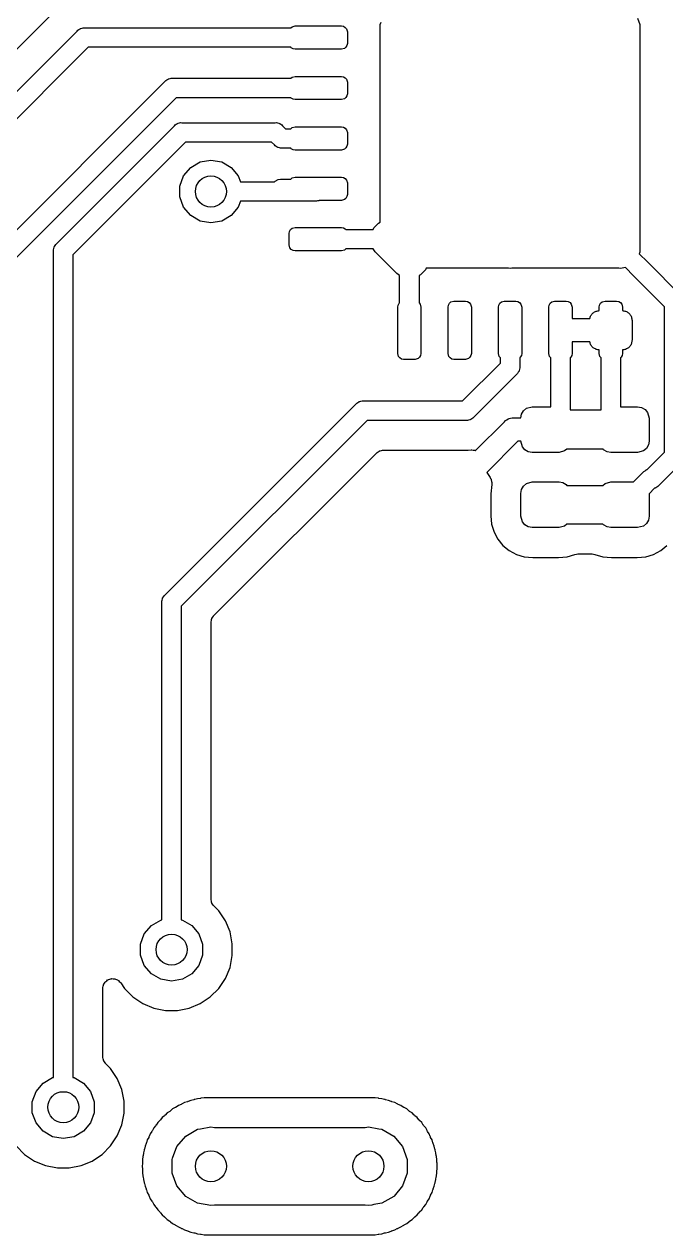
# Model space of a CAD drawing. Extents: x 10 to 287, y -200 to -10.
# Drawn here: x 122.05 to 130.33, y -104.39 to -88.77 of the extents above; entities that cross this region are included whole.
import ezdxf

# ---------------------------------------------------------------- set-up
doc = ezdxf.new("R2010")
doc.units = 0
doc.header["$MEASUREMENT"] = 0
doc.layers.add('BLACK', color=7, linetype='CONTINUOUS')

msp = doc.modelspace()

# ---------------------------------------------------------------- linework, layer by layer
at = {"layer": 'BLACK', "linetype": 'CONTINUOUS'}
for p, q in [((122.442, -88.6092), (120.452, -90.5992)), ((122.743, -88.8498), (122.757, -88.8415)), ((122.757, -88.8415), (122.771, -88.832)), ((122.771, -88.832), (122.776, -88.8305)), ((122.776, -88.8305), (122.781, -88.8277)), ((122.781, -88.8277), (122.797, -88.8248)), ((122.797, -88.8248), (122.813, -88.8206)), ((122.813, -88.8206), (122.83, -88.822)), ((122.83, -88.822), (125.49, -88.822)), ((125.49, -88.822), (125.507, -88.807)), ((125.507, -88.807), (125.545, -88.797)), ((125.545, -88.797), (126.145, -88.797)), ((126.145, -88.797), (126.171, -88.8015)), ((126.171, -88.8015), (126.193, -88.8145)), ((126.193, -88.8145), (126.21, -88.8345)), ((126.21, -88.8345), (126.22, -88.872)), ((126.642, -88.7999), (126.645, -88.7891)), ((126.645, -88.8329), (126.642, -88.7999)), ((126.645, -88.7779), (126.656, -88.7467)), ((126.645, -88.7891), (126.645, -88.7779)), ((126.645, -91.3294), (126.645, -88.8329)), ((129.965, -88.6951), (129.995, -88.7779)), ((129.995, -88.7779), (129.995, -91.7161)), ((118.233, -93.3618), (122.732, -88.8625)), ((122.732, -88.8625), (122.743, -88.8498)), ((126.22, -88.872), (126.22, -89.022)), ((122.876, -89.072), (118.442, -93.5059)), ((125.491, -89.072), (122.876, -89.072)), ((125.497, -89.0795), (125.491, -89.072)), ((125.519, -89.0925), (125.497, -89.0795)), ((125.545, -89.097), (125.519, -89.0925)), ((126.145, -89.097), (125.545, -89.097)), ((126.182, -89.087), (126.145, -89.097)), ((126.202, -89.0702), (126.182, -89.087)), ((126.215, -89.0477), (126.202, -89.0702)), ((126.22, -89.022), (126.215, -89.0477)), ((123.932, -89.4748), (123.948, -89.4706)), ((123.948, -89.4706), (123.965, -89.472)), ((123.965, -89.472), (125.49, -89.472)), ((125.49, -89.472), (125.507, -89.457)), ((125.507, -89.457), (125.545, -89.447)), ((125.545, -89.447), (126.145, -89.447)), ((126.145, -89.447), (126.171, -89.4515)), ((126.171, -89.4515), (126.193, -89.4645)), ((126.193, -89.4645), (126.21, -89.4845)), ((119.041, -94.3381), (123.867, -89.5125)), ((123.867, -89.5125), (123.878, -89.4998)), ((123.878, -89.4998), (123.892, -89.4915)), ((123.892, -89.4915), (123.906, -89.482)), ((123.906, -89.482), (123.911, -89.4805)), ((123.911, -89.4805), (123.916, -89.4777)), ((123.916, -89.4777), (123.932, -89.4748)), ((126.21, -89.4845), (126.22, -89.522)), ((126.22, -89.522), (126.22, -89.672)), ((124.011, -89.722), (119.251, -94.4821)), ((125.491, -89.722), (124.011, -89.722)), ((125.497, -89.7295), (125.491, -89.722)), ((125.519, -89.7425), (125.497, -89.7295)), ((125.545, -89.747), (125.519, -89.7425)), ((126.145, -89.747), (125.545, -89.747)), ((126.182, -89.737), (126.145, -89.747)), ((126.202, -89.7202), (126.182, -89.737)), ((126.215, -89.6977), (126.202, -89.7202)), ((126.22, -89.672), (126.215, -89.6977)), ((122.47, -91.6032), (123.988, -90.0855)), ((123.988, -90.0855), (123.999, -90.0728)), ((123.999, -90.0728), (124.013, -90.0645)), ((124.013, -90.0645), (124.027, -90.055)), ((124.027, -90.055), (124.032, -90.0535)), ((124.032, -90.0535), (124.037, -90.0507)), ((124.037, -90.0507), (124.053, -90.0478)), ((124.053, -90.0478), (124.069, -90.0436)), ((124.069, -90.0436), (124.086, -90.045)), ((124.086, -90.045), (125.288, -90.045)), ((125.288, -90.045), (125.304, -90.0436)), ((125.304, -90.0436), (125.32, -90.0478)), ((125.32, -90.0478), (125.336, -90.0507)), ((125.336, -90.0507), (125.341, -90.0535)), ((125.341, -90.0535), (125.347, -90.055)), ((125.347, -90.055), (125.36, -90.0645)), ((125.36, -90.0645), (125.375, -90.0728)), ((125.375, -90.0728), (125.385, -90.0855)), ((125.385, -90.0855), (125.422, -90.122)), ((125.507, -90.107), (125.545, -90.097)), ((125.545, -90.097), (126.145, -90.097)), ((126.145, -90.097), (126.171, -90.1015)), ((125.422, -90.122), (125.49, -90.122)), ((125.49, -90.122), (125.507, -90.107)), ((126.171, -90.1015), (126.193, -90.1145)), ((126.193, -90.1145), (126.21, -90.1345)), ((126.21, -90.1345), (126.22, -90.172)), ((126.22, -90.172), (126.22, -90.322)), ((124.132, -90.295), (122.68, -91.7472)), ((125.241, -90.295), (124.132, -90.295)), ((125.278, -90.3315), (125.241, -90.295)), ((125.288, -90.3442), (125.278, -90.3315)), ((125.303, -90.3525), (125.288, -90.3442)), ((125.316, -90.362), (125.303, -90.3525)), ((125.322, -90.3635), (125.316, -90.362)), ((125.327, -90.3663), (125.322, -90.3635)), ((125.343, -90.3692), (125.327, -90.3663)), ((125.359, -90.3734), (125.343, -90.3692)), ((125.375, -90.372), (125.359, -90.3734)), ((125.491, -90.372), (125.375, -90.372)), ((125.497, -90.3795), (125.491, -90.372)), ((125.519, -90.3925), (125.497, -90.3795)), ((125.545, -90.397), (125.519, -90.3925)), ((126.145, -90.397), (125.545, -90.397)), ((126.182, -90.387), (126.145, -90.397)), ((126.202, -90.3702), (126.182, -90.387)), ((126.215, -90.3477), (126.202, -90.3702)), ((126.22, -90.322), (126.215, -90.3477)), ((124.199, -90.6209), (124.321, -90.5503)), ((124.321, -90.5503), (124.46, -90.5258)), ((124.46, -90.5258), (124.599, -90.5503)), ((124.599, -90.5503), (124.721, -90.6209)), ((124.108, -90.7289), (124.199, -90.6209)), ((124.721, -90.6209), (124.812, -90.7289)), ((124.06, -90.8615), (124.108, -90.7289)), ((124.06, -91.0025), (124.06, -90.8615)), ((124.812, -90.7289), (124.84, -90.807)), ((124.84, -90.807), (125.282, -90.807)), ((125.282, -90.807), (125.288, -90.7998)), ((125.288, -90.7998), (125.327, -90.7777)), ((125.327, -90.7777), (125.359, -90.772)), ((125.359, -90.772), (125.49, -90.772)), ((125.49, -90.772), (125.507, -90.757)), ((125.507, -90.757), (125.545, -90.747)), ((125.545, -90.747), (126.145, -90.747)), ((126.145, -90.747), (126.171, -90.7515)), ((126.171, -90.7515), (126.193, -90.7645)), ((126.193, -90.7645), (126.21, -90.7845)), ((126.21, -90.7845), (126.22, -90.822)), ((126.22, -90.822), (126.22, -90.972)), ((124.108, -91.1351), (124.06, -91.0025)), ((126.202, -91.0202), (126.182, -91.037)), ((126.215, -90.9977), (126.202, -91.0202)), ((126.22, -90.972), (126.215, -90.9977)), ((124.199, -91.2431), (124.108, -91.1351)), ((124.812, -91.1351), (124.721, -91.2431)), ((124.84, -91.057), (124.812, -91.1351)), ((125.805, -91.057), (124.84, -91.057)), ((125.821, -91.0584), (125.805, -91.057)), ((125.837, -91.0542), (125.821, -91.0584)), ((125.853, -91.0513), (125.837, -91.0542)), ((125.858, -91.0485), (125.853, -91.0513)), ((125.864, -91.047), (125.858, -91.0485)), ((126.145, -91.047), (125.864, -91.047)), ((125.864, -91.047), (125.864, -91.047)), ((126.182, -91.037), (126.145, -91.047)), ((124.321, -91.3137), (124.199, -91.2431)), ((124.46, -91.3382), (124.321, -91.3137)), ((124.599, -91.3137), (124.46, -91.3382)), ((124.721, -91.2431), (124.599, -91.3137)), ((126.562, -91.4014), (126.624, -91.3391)), ((126.624, -91.3391), (126.645, -91.3294)), ((125.47, -91.472), (125.475, -91.4463)), ((125.47, -91.622), (125.47, -91.472)), ((125.475, -91.4463), (125.488, -91.4238)), ((125.488, -91.4238), (125.507, -91.407)), ((125.507, -91.407), (125.545, -91.397)), ((125.545, -91.397), (126.145, -91.397)), ((126.145, -91.397), (126.171, -91.4015)), ((126.171, -91.4015), (126.193, -91.4145)), ((126.193, -91.4145), (126.199, -91.422)), ((126.199, -91.422), (126.552, -91.422)), ((126.552, -91.422), (126.562, -91.4014)), ((122.433, -91.6683), (122.436, -91.652)), ((122.436, -91.652), (122.439, -91.6472)), ((122.439, -91.6472), (122.44, -91.6418)), ((122.44, -91.6418), (122.449, -91.6282)), ((122.449, -91.6282), (122.458, -91.6138)), ((122.458, -91.6138), (122.47, -91.6032)), ((125.48, -91.6595), (125.47, -91.622)), ((122.429, -91.6843), (122.433, -91.6683)), ((122.43, -91.7009), (122.429, -91.6843)), ((122.43, -102.359), (122.43, -91.7009)), ((122.68, -91.7472), (122.68, -102.359)), ((125.497, -91.6795), (125.48, -91.6595)), ((125.519, -91.6925), (125.497, -91.6795)), ((125.545, -91.697), (125.519, -91.6925)), ((126.145, -91.697), (125.545, -91.697)), ((126.182, -91.687), (126.145, -91.697)), ((126.2, -91.672), (126.182, -91.687)), ((126.552, -91.672), (126.2, -91.672)), ((126.578, -91.7083), (126.552, -91.672)), ((126.71, -91.841), (126.578, -91.7083)), ((129.995, -91.7161), (129.987, -91.7374)), ((129.987, -91.7374), (130.091, -91.8413)), ((126.732, -91.8665), (126.71, -91.841)), ((126.741, -91.8721), (126.732, -91.8665)), ((126.859, -91.9892), (126.741, -91.8721)), ((127.228, -91.9426), (127.166, -92.0049)), ((127.238, -91.922), (127.228, -91.9426)), ((128.298, -91.922), (127.238, -91.922)), ((128.32, -91.9259), (128.298, -91.922)), ((128.342, -91.922), (128.32, -91.9259)), ((129.723, -91.922), (128.342, -91.922)), ((129.745, -91.9259), (129.723, -91.922)), ((129.811, -91.9143), (129.745, -91.9259)), ((129.914, -92.0181), (129.811, -91.9143)), ((130.091, -91.8413), (130.091, -91.8413)), ((130.091, -91.8413), (130.524, -92.2738)), ((126.895, -92.0147), (126.859, -91.9892)), ((126.895, -92.3675), (126.895, -92.0147)), ((127.166, -92.0049), (127.145, -92.0146)), ((127.145, -92.0146), (127.145, -92.3667)), ((130.314, -92.4178), (129.914, -92.0181)), ((129.914, -92.0181), (129.914, -92.0181)), ((126.87, -92.422), (126.875, -92.3963)), ((126.87, -93.022), (126.87, -92.422)), ((126.875, -92.3963), (126.888, -92.3738)), ((126.888, -92.3738), (126.895, -92.3675)), ((127.145, -92.3667), (127.16, -92.3845)), ((127.16, -92.3845), (127.17, -92.422)), ((127.17, -92.422), (127.17, -93.022)), ((127.52, -92.422), (127.525, -92.3963)), ((127.52, -93.022), (127.52, -92.422)), ((127.525, -92.3963), (127.538, -92.3738)), ((127.538, -92.3738), (127.557, -92.357)), ((127.557, -92.357), (127.595, -92.347)), ((127.595, -92.347), (127.745, -92.347)), ((127.745, -92.347), (127.771, -92.3515)), ((127.771, -92.3515), (127.793, -92.3645)), ((127.793, -92.3645), (127.81, -92.3845)), ((127.81, -92.3845), (127.82, -92.422)), ((127.82, -92.422), (127.82, -93.022)), ((128.17, -92.422), (128.175, -92.3963)), ((128.17, -93.022), (128.17, -92.422)), ((128.175, -92.3963), (128.188, -92.3738)), ((128.188, -92.3738), (128.207, -92.357)), ((128.207, -92.357), (128.245, -92.347)), ((128.245, -92.347), (128.395, -92.347)), ((128.395, -92.347), (128.421, -92.3515)), ((128.421, -92.3515), (128.443, -92.3645)), ((128.443, -92.3645), (128.46, -92.3845)), ((128.46, -92.3845), (128.47, -92.422)), ((128.47, -92.422), (128.47, -93.022)), ((128.82, -92.422), (128.825, -92.3963)), ((128.82, -93.022), (128.82, -92.422)), ((128.825, -92.3963), (128.838, -92.3738)), ((128.838, -92.3738), (128.857, -92.357)), ((128.857, -92.357), (128.895, -92.347)), ((128.895, -92.347), (129.045, -92.347)), ((129.045, -92.347), (129.071, -92.3515)), ((129.071, -92.3515), (129.093, -92.3645)), ((129.093, -92.3645), (129.11, -92.3845)), ((129.11, -92.3845), (129.12, -92.422)), ((129.12, -92.422), (129.12, -92.572)), ((129.47, -92.422), (129.475, -92.3963)), ((129.47, -92.4685), (129.47, -92.422)), ((129.475, -92.3963), (129.488, -92.3738)), ((129.488, -92.3738), (129.507, -92.357)), ((129.507, -92.357), (129.545, -92.347)), ((129.545, -92.347), (129.695, -92.347)), ((129.695, -92.347), (129.721, -92.3515)), ((129.721, -92.3515), (129.743, -92.3645)), ((129.743, -92.3645), (129.76, -92.3845)), ((129.76, -92.3845), (129.77, -92.422)), ((129.77, -92.422), (129.77, -92.4685)), ((130.314, -94.2944), (130.314, -92.4178)), ((129.12, -92.572), (129.348, -92.572)), ((129.348, -92.572), (129.352, -92.5625)), ((129.352, -92.5625), (129.354, -92.5516)), ((129.354, -92.5516), (129.359, -92.5419)), ((129.359, -92.5419), (129.363, -92.5315)), ((129.363, -92.5315), (129.37, -92.523)), ((129.37, -92.523), (129.376, -92.5134)), ((129.376, -92.5134), (129.384, -92.5062)), ((129.384, -92.5062), (129.391, -92.4977)), ((129.391, -92.4977), (129.401, -92.4922)), ((129.401, -92.4922), (129.409, -92.485)), ((129.409, -92.485), (129.42, -92.4812)), ((129.42, -92.4812), (129.43, -92.4757)), ((129.43, -92.4757), (129.441, -92.4737)), ((129.441, -92.4737), (129.451, -92.4699)), ((129.451, -92.4699), (129.462, -92.4699)), ((129.462, -92.4699), (129.47, -92.4685)), ((129.77, -92.4685), (129.778, -92.4699)), ((129.778, -92.4699), (129.789, -92.4699)), ((129.789, -92.4699), (129.799, -92.4737)), ((129.799, -92.4737), (129.81, -92.4757)), ((129.81, -92.4757), (129.82, -92.4812)), ((129.82, -92.4812), (129.83, -92.485)), ((129.83, -92.485), (129.839, -92.4922)), ((129.839, -92.4922), (129.849, -92.4977)), ((129.849, -92.4977), (129.856, -92.5062)), ((129.856, -92.5062), (129.864, -92.5134)), ((129.864, -92.5134), (129.87, -92.523)), ((129.87, -92.523), (129.877, -92.5315)), ((129.877, -92.5315), (129.881, -92.5419)), ((129.881, -92.5419), (129.886, -92.5516)), ((129.886, -92.5516), (129.888, -92.5625)), ((129.888, -92.5625), (129.892, -92.5729)), ((129.892, -92.5729), (129.892, -92.5841)), ((129.892, -92.5841), (129.894, -92.595)), ((129.894, -92.595), (129.894, -92.849)), ((129.12, -92.872), (129.12, -93.022)), ((129.348, -92.872), (129.12, -92.872)), ((129.352, -92.8815), (129.348, -92.872)), ((129.354, -92.8924), (129.352, -92.8815)), ((129.359, -92.9021), (129.354, -92.8924)), ((129.363, -92.9125), (129.359, -92.9021)), ((129.881, -92.9021), (129.877, -92.9125)), ((129.886, -92.8924), (129.881, -92.9021)), ((129.888, -92.8815), (129.886, -92.8924)), ((129.892, -92.8711), (129.888, -92.8815)), ((129.894, -92.849), (129.892, -92.8599)), ((129.892, -92.8599), (129.892, -92.8711)), ((126.88, -93.0595), (126.87, -93.022)), ((126.897, -93.0795), (126.88, -93.0595)), ((127.165, -93.0477), (127.152, -93.0702)), ((127.17, -93.022), (127.165, -93.0477)), ((127.53, -93.0595), (127.52, -93.022)), ((127.547, -93.0795), (127.53, -93.0595)), ((127.815, -93.0477), (127.802, -93.0702)), ((127.82, -93.022), (127.815, -93.0477)), ((128.18, -93.0595), (128.17, -93.022)), ((128.195, -93.0773), (128.18, -93.0595)), ((128.465, -93.0477), (128.452, -93.0702)), ((128.47, -93.022), (128.465, -93.0477)), ((128.83, -93.0595), (128.82, -93.022)), ((128.845, -93.0773), (128.83, -93.0595)), ((129.115, -93.0477), (129.102, -93.0702)), ((129.12, -93.022), (129.115, -93.0477)), ((129.37, -92.921), (129.363, -92.9125)), ((129.376, -92.9306), (129.37, -92.921)), ((129.384, -92.9378), (129.376, -92.9306)), ((129.391, -92.9463), (129.384, -92.9378)), ((129.401, -92.9518), (129.391, -92.9463)), ((129.409, -92.959), (129.401, -92.9518)), ((129.42, -92.9628), (129.409, -92.959)), ((129.43, -92.9683), (129.42, -92.9628)), ((129.441, -92.9703), (129.43, -92.9683)), ((129.451, -92.9741), (129.441, -92.9703)), ((129.462, -92.9741), (129.451, -92.9741)), ((129.47, -92.9755), (129.462, -92.9741)), ((129.47, -93.022), (129.47, -92.9755)), ((129.48, -93.0595), (129.47, -93.022)), ((129.495, -93.0773), (129.48, -93.0595)), ((129.765, -93.0477), (129.752, -93.0702)), ((129.77, -93.022), (129.765, -93.0477)), ((129.778, -92.9741), (129.77, -92.9755)), ((129.77, -92.9755), (129.77, -93.022)), ((129.789, -92.9741), (129.778, -92.9741)), ((129.799, -92.9703), (129.789, -92.9741)), ((129.81, -92.9683), (129.799, -92.9703)), ((129.82, -92.9628), (129.81, -92.9683)), ((129.83, -92.959), (129.82, -92.9628)), ((129.839, -92.9518), (129.83, -92.959)), ((129.849, -92.9463), (129.839, -92.9518)), ((129.856, -92.9378), (129.849, -92.9463)), ((129.864, -92.9306), (129.856, -92.9378)), ((129.87, -92.921), (129.864, -92.9306)), ((129.877, -92.9125), (129.87, -92.921)), ((126.919, -93.0925), (126.897, -93.0795)), ((126.945, -93.097), (126.919, -93.0925)), ((127.095, -93.097), (126.945, -93.097)), ((127.132, -93.087), (127.095, -93.097)), ((127.152, -93.0702), (127.132, -93.087)), ((127.569, -93.0925), (127.547, -93.0795)), ((127.595, -93.097), (127.569, -93.0925)), ((127.745, -93.097), (127.595, -93.097)), ((127.706, -93.634), (128.195, -93.1452)), ((127.782, -93.087), (127.745, -93.097)), ((127.802, -93.0702), (127.782, -93.087)), ((128.195, -93.1452), (128.195, -93.0773)), ((128.446, -93.2081), (128.442, -93.2241)), ((128.452, -93.0702), (128.445, -93.0765)), ((128.445, -93.0765), (128.445, -93.1915)), ((128.445, -93.1915), (128.446, -93.2081)), ((128.845, -93.708), (128.845, -93.0773)), ((129.102, -93.0702), (129.095, -93.0765)), ((129.095, -93.0765), (129.095, -93.749)), ((129.495, -93.749), (129.495, -93.0773)), ((129.752, -93.0702), (129.745, -93.0765)), ((129.745, -93.0765), (129.745, -93.708)), ((128.405, -93.2892), (127.85, -93.8435)), ((128.417, -93.2786), (128.405, -93.2892)), ((128.426, -93.2642), (128.417, -93.2786)), ((128.435, -93.2506), (128.426, -93.2642)), ((128.436, -93.2452), (128.435, -93.2506)), ((128.439, -93.2404), (128.436, -93.2452)), ((128.442, -93.2241), (128.439, -93.2404)), ((123.867, -96.137), (126.33, -93.6745)), ((126.33, -93.6745), (126.341, -93.6618)), ((126.341, -93.6618), (126.355, -93.6535)), ((126.355, -93.6535), (126.369, -93.644)), ((126.369, -93.644), (126.374, -93.6425)), ((126.374, -93.6425), (126.379, -93.6397)), ((126.379, -93.6397), (126.395, -93.6368)), ((126.395, -93.6368), (126.411, -93.6325)), ((126.411, -93.6325), (126.428, -93.634)), ((126.428, -93.634), (127.706, -93.634)), ((127.85, -93.8435), (127.84, -93.8562)), ((128.458, -93.853), (128.467, -93.8051)), ((128.467, -93.8051), (128.493, -93.7607)), ((128.493, -93.7607), (128.532, -93.7278)), ((128.532, -93.7278), (128.606, -93.708)), ((128.606, -93.708), (128.845, -93.708)), ((129.095, -93.749), (129.495, -93.749)), ((129.745, -93.708), (129.966, -93.708)), ((129.966, -93.708), (130.017, -93.7169)), ((130.017, -93.7169), (130.061, -93.7425)), ((130.061, -93.7425), (130.094, -93.7818)), ((130.094, -93.7818), (130.114, -93.8555)), ((126.474, -93.884), (124.077, -96.281)), ((127.753, -93.884), (126.474, -93.884)), ((127.769, -93.8854), (127.753, -93.884)), ((127.785, -93.8811), (127.769, -93.8854)), ((127.801, -93.8783), (127.785, -93.8811)), ((127.806, -93.8755), (127.801, -93.8783)), ((127.812, -93.874), (127.806, -93.8755)), ((127.825, -93.8645), (127.812, -93.874)), ((127.84, -93.8562), (127.825, -93.8645)), ((127.875, -94.2737), (128.247, -93.9016)), ((128.247, -93.9016), (128.26, -93.8863)), ((128.26, -93.8863), (128.277, -93.8764)), ((128.277, -93.8764), (128.294, -93.865)), ((128.294, -93.865), (128.3, -93.8632)), ((128.3, -93.8632), (128.306, -93.8599)), ((128.306, -93.8599), (128.325, -93.8564)), ((128.325, -93.8564), (128.345, -93.8513)), ((128.345, -93.8513), (128.365, -93.853)), ((128.365, -93.853), (128.458, -93.853)), ((130.114, -93.8555), (130.114, -94.1505)), ((128.42, -94.153), (128.019, -94.5546)), ((128.459, -94.153), (128.42, -94.153)), ((128.478, -94.2242), (128.459, -94.153)), ((130.114, -94.1505), (130.105, -94.2009)), ((124.498, -96.4029), (126.596, -94.3052)), ((126.596, -94.3052), (126.6, -94.302)), ((126.6, -94.302), (126.604, -94.2977)), ((126.604, -94.2977), (126.618, -94.2894)), ((126.618, -94.2894), (126.632, -94.2799)), ((126.632, -94.2799), (126.637, -94.2784)), ((126.637, -94.2784), (126.642, -94.2756)), ((126.642, -94.2756), (126.659, -94.2728)), ((126.659, -94.2728), (126.675, -94.2685)), ((126.675, -94.2685), (126.68, -94.269)), ((126.68, -94.269), (126.686, -94.268)), ((126.686, -94.268), (127.727, -94.268)), ((127.727, -94.268), (127.733, -94.2691)), ((127.733, -94.2691), (127.739, -94.2686)), ((127.739, -94.2686), (127.758, -94.2705)), ((127.758, -94.2705), (127.777, -94.2686)), ((127.777, -94.2686), (127.817, -94.2647)), ((127.777, -94.2686), (127.777, -94.2686)), ((127.817, -94.2647), (127.822, -94.2651)), ((127.822, -94.2651), (127.826, -94.2641)), ((127.826, -94.2641), (127.843, -94.2667)), ((127.843, -94.2667), (127.861, -94.268)), ((127.861, -94.268), (127.865, -94.2701)), ((127.865, -94.2701), (127.87, -94.2708)), ((127.87, -94.2708), (127.875, -94.2737)), ((128.511, -94.2635), (128.478, -94.2242)), ((128.555, -94.2891), (128.511, -94.2635)), ((128.606, -94.298), (128.555, -94.2891)), ((128.951, -94.298), (128.606, -94.298)), ((129.024, -94.2782), (128.951, -94.298)), ((129.05, -94.257), (129.024, -94.2782)), ((129.521, -94.257), (129.05, -94.257)), ((129.527, -94.2635), (129.521, -94.257)), ((129.571, -94.2891), (129.527, -94.2635)), ((129.621, -94.298), (129.571, -94.2891)), ((129.966, -94.298), (129.621, -94.298)), ((130.04, -94.2782), (129.966, -94.298)), ((130.079, -94.2453), (130.04, -94.2782)), ((130.105, -94.2009), (130.079, -94.2453)), ((130.09, -94.5187), (130.314, -94.2944)), ((130.524, -94.4385), (130.239, -94.7234)), ((128.019, -94.5546), (128.064, -94.6225)), ((128.064, -94.6225), (128.069, -94.6333)), ((129.912, -94.678), (130.036, -94.5543)), ((130.036, -94.5543), (130.047, -94.5416)), ((130.047, -94.5416), (130.061, -94.5333)), ((130.061, -94.5333), (130.075, -94.5238)), ((130.075, -94.5238), (130.08, -94.5224)), ((130.08, -94.5224), (130.085, -94.5196)), ((130.085, -94.5196), (130.09, -94.5187)), ((128.069, -94.6333), (128.075, -94.6432)), ((128.083, -94.7106), (128.072, -94.8317)), ((128.075, -94.6432), (128.077, -94.6534)), ((128.077, -94.6534), (128.082, -94.6629)), ((128.082, -94.6629), (128.082, -94.6747)), ((128.082, -94.6747), (128.085, -94.6861)), ((128.085, -94.7069), (128.083, -94.7106)), ((128.085, -94.6861), (128.084, -94.6965)), ((128.084, -94.6965), (128.085, -94.7069)), ((128.458, -94.8255), (128.467, -94.7751)), ((128.467, -94.7751), (128.493, -94.7307)), ((128.493, -94.7307), (128.532, -94.6978)), ((128.532, -94.6978), (128.606, -94.678)), ((128.606, -94.678), (128.951, -94.678)), ((128.951, -94.678), (129.001, -94.6869)), ((129.001, -94.6869), (129.045, -94.7125)), ((129.045, -94.7125), (129.054, -94.723)), ((129.054, -94.723), (129.518, -94.723)), ((129.518, -94.723), (129.548, -94.6978)), ((129.548, -94.6978), (129.621, -94.678)), ((129.621, -94.678), (129.912, -94.678)), ((130.185, -94.759), (130.114, -94.8298)), ((130.19, -94.7581), (130.185, -94.759)), ((130.195, -94.7553), (130.19, -94.7581)), ((130.2, -94.7539), (130.195, -94.7553)), ((130.214, -94.7444), (130.2, -94.7539)), ((130.228, -94.7361), (130.214, -94.7444)), ((130.239, -94.7234), (130.228, -94.7361)), ((128.072, -94.8317), (128.072, -95.1143)), ((128.458, -95.1205), (128.458, -94.8255)), ((130.114, -94.8298), (130.114, -95.1205)), ((128.072, -95.1143), (128.082, -95.2246)), ((128.082, -95.2246), (128.113, -95.3246)), ((128.478, -95.1942), (128.458, -95.1205)), ((128.511, -95.2335), (128.478, -95.1942)), ((128.555, -95.2591), (128.511, -95.2335)), ((129.024, -95.2482), (128.951, -95.268)), ((129.054, -95.223), (129.024, -95.2482)), ((129.518, -95.223), (129.054, -95.223)), ((129.527, -95.2335), (129.518, -95.223)), ((129.571, -95.2591), (129.527, -95.2335)), ((130.04, -95.2482), (129.966, -95.268)), ((130.079, -95.2153), (130.04, -95.2482)), ((130.105, -95.1709), (130.079, -95.2153)), ((130.114, -95.1205), (130.105, -95.1709)), ((128.113, -95.3246), (128.162, -95.4168)), ((128.606, -95.268), (128.555, -95.2591)), ((128.951, -95.268), (128.606, -95.268)), ((129.621, -95.268), (129.571, -95.2591)), ((129.966, -95.268), (129.621, -95.268)), ((128.162, -95.4168), (128.228, -95.4976)), ((128.228, -95.4976), (128.309, -95.564)), ((130.263, -95.564), (130.344, -95.4976)), ((128.309, -95.564), (128.401, -95.6133)), ((128.401, -95.6133), (128.501, -95.6436)), ((128.501, -95.6436), (128.612, -95.6545)), ((128.612, -95.6545), (128.944, -95.6545)), ((128.944, -95.6545), (129.055, -95.6436)), ((129.055, -95.6436), (129.157, -95.6125)), ((129.157, -95.6125), (129.176, -95.6102)), ((129.176, -95.6102), (129.194, -95.607)), ((129.194, -95.607), (129.378, -95.607)), ((129.378, -95.607), (129.396, -95.6102)), ((129.396, -95.6102), (129.415, -95.6125)), ((129.415, -95.6125), (129.517, -95.6436)), ((129.517, -95.6436), (129.628, -95.6545)), ((129.628, -95.6545), (129.96, -95.6545)), ((129.96, -95.6545), (130.071, -95.6436)), ((130.071, -95.6436), (130.171, -95.6133)), ((130.171, -95.6133), (130.263, -95.564)), ((123.83, -96.2022), (123.833, -96.1858)), ((123.833, -96.1858), (123.836, -96.181)), ((123.836, -96.181), (123.837, -96.1756)), ((123.837, -96.1756), (123.846, -96.162)), ((123.846, -96.162), (123.855, -96.1476)), ((123.855, -96.1476), (123.867, -96.137)), ((123.826, -96.2182), (123.83, -96.2022)), ((123.827, -96.2347), (123.826, -96.2182)), ((123.827, -100.134), (123.827, -96.2347)), ((124.077, -96.281), (124.077, -100.327)), ((124.461, -96.4816), (124.466, -96.4656)), ((124.462, -96.4872), (124.461, -96.4816)), ((124.461, -96.4927), (124.462, -96.4872)), ((124.461, -100.059), (124.461, -96.4927)), ((124.466, -96.4656), (124.469, -96.4492)), ((124.469, -96.4492), (124.471, -96.4444)), ((124.471, -96.4444), (124.473, -96.439)), ((124.473, -96.439), (124.482, -96.4254)), ((124.482, -96.4254), (124.491, -96.411)), ((124.491, -96.411), (124.495, -96.4074)), ((124.495, -96.4074), (124.498, -96.4029)), ((124.462, -100.064), (124.461, -100.059)), ((124.461, -100.07), (124.462, -100.064)), ((124.466, -100.086), (124.461, -100.07)), ((124.469, -100.102), (124.466, -100.086)), ((123.827, -100.327), (123.827, -100.134)), ((123.827, -100.134), (123.827, -100.134)), ((124.471, -100.107), (124.469, -100.102)), ((124.473, -100.112), (124.471, -100.107)), ((124.482, -100.126), (124.473, -100.112)), ((124.491, -100.14), (124.482, -100.126)), ((124.495, -100.144), (124.491, -100.14)), ((124.498, -100.148), (124.495, -100.144)), ((124.561, -100.211), (124.498, -100.148)), ((124.647, -100.34), (124.561, -100.211)), ((123.6, -100.508), (123.691, -100.4)), ((123.691, -100.4), (123.813, -100.329)), ((123.813, -100.329), (123.827, -100.327)), ((124.077, -100.327), (124.091, -100.329)), ((124.091, -100.329), (124.213, -100.4)), ((124.213, -100.4), (124.304, -100.508)), ((124.706, -100.482), (124.647, -100.34)), ((123.552, -100.64), (123.6, -100.508)), ((124.304, -100.508), (124.352, -100.64)), ((124.736, -100.634), (124.706, -100.482)), ((123.552, -100.782), (123.552, -100.64)), ((124.352, -100.64), (124.352, -100.782)), ((124.736, -100.788), (124.736, -100.634)), ((123.6, -100.914), (123.552, -100.782)), ((124.352, -100.782), (124.304, -100.914)), ((124.706, -100.94), (124.736, -100.788)), ((123.691, -101.022), (123.6, -100.914)), ((123.813, -101.093), (123.691, -101.022)), ((124.213, -101.022), (124.091, -101.093)), ((124.304, -100.914), (124.213, -101.022)), ((124.647, -101.082), (124.706, -100.94)), ((123.065, -101.198), (123.069, -101.183)), ((123.069, -101.183), (123.072, -101.168)), ((123.072, -101.168), (123.075, -101.162)), ((123.075, -101.162), (123.077, -101.156)), ((123.077, -101.156), (123.086, -101.143)), ((123.086, -101.143), (123.094, -101.13)), ((123.094, -101.13), (123.099, -101.126)), ((123.099, -101.126), (123.103, -101.12)), ((123.103, -101.12), (123.116, -101.112)), ((123.116, -101.112), (123.127, -101.102)), ((123.127, -101.102), (123.134, -101.099)), ((123.134, -101.099), (123.14, -101.096)), ((123.14, -101.096), (123.155, -101.092)), ((123.155, -101.092), (123.169, -101.087)), ((123.169, -101.087), (123.176, -101.087)), ((123.176, -101.087), (123.183, -101.085)), ((123.183, -101.085), (123.198, -101.087)), ((123.198, -101.087), (123.213, -101.087)), ((123.213, -101.087), (123.22, -101.089)), ((123.22, -101.089), (123.227, -101.09)), ((123.227, -101.09), (123.24, -101.097)), ((123.24, -101.097), (123.254, -101.102)), ((123.254, -101.102), (123.26, -101.106)), ((123.26, -101.106), (123.266, -101.109)), ((123.266, -101.109), (123.277, -101.12)), ((123.277, -101.12), (123.288, -101.13)), ((123.288, -101.13), (123.292, -101.136)), ((123.292, -101.136), (123.297, -101.141)), ((123.297, -101.141), (123.343, -101.211)), ((123.952, -101.117), (123.813, -101.093)), ((124.091, -101.093), (123.952, -101.117)), ((124.561, -101.211), (124.647, -101.082)), ((123.064, -101.212), (123.065, -101.205)), ((123.064, -102.091), (123.064, -101.212)), ((123.065, -101.205), (123.065, -101.198)), ((123.343, -101.211), (123.452, -101.32)), ((123.452, -101.32), (123.581, -101.406)), ((124.323, -101.406), (124.452, -101.32)), ((124.452, -101.32), (124.561, -101.211)), ((123.581, -101.406), (123.723, -101.465)), ((123.723, -101.465), (123.875, -101.495)), ((123.875, -101.495), (124.029, -101.495)), ((124.029, -101.495), (124.181, -101.465)), ((124.181, -101.465), (124.323, -101.406)), ((123.065, -102.096), (123.064, -102.091)), ((123.064, -102.102), (123.065, -102.096)), ((123.069, -102.118), (123.064, -102.102)), ((123.072, -102.134), (123.069, -102.118)), ((123.074, -102.139), (123.072, -102.134)), ((123.076, -102.144), (123.074, -102.139)), ((123.085, -102.158), (123.076, -102.144)), ((123.094, -102.172), (123.085, -102.158)), ((123.098, -102.176), (123.094, -102.172)), ((123.101, -102.18), (123.098, -102.176)), ((123.164, -102.243), (123.101, -102.18)), ((123.25, -102.372), (123.164, -102.243)), ((122.203, -102.54), (122.294, -102.432)), ((122.294, -102.432), (122.416, -102.361)), ((122.416, -102.361), (122.43, -102.359)), ((122.68, -102.359), (122.694, -102.361)), ((122.694, -102.361), (122.816, -102.432)), ((122.816, -102.432), (122.907, -102.54)), ((123.309, -102.514), (123.25, -102.372)), ((122.155, -102.672), (122.203, -102.54)), ((122.907, -102.54), (122.955, -102.672)), ((123.339, -102.666), (123.309, -102.514)), ((122.155, -102.814), (122.155, -102.672)), ((122.955, -102.672), (122.955, -102.814)), ((123.339, -102.82), (123.339, -102.666)), ((124.004, -102.745), (123.999, -102.749)), ((124.01, -102.742), (124.004, -102.745)), ((124.041, -102.722), (124.01, -102.742)), ((124.076, -102.707), (124.041, -102.722)), ((124.081, -102.704), (124.076, -102.707)), ((124.087, -102.702), (124.081, -102.704)), ((124.12, -102.684), (124.087, -102.702)), ((124.156, -102.673), (124.12, -102.684)), ((124.161, -102.671), (124.156, -102.673)), ((124.168, -102.669), (124.161, -102.671)), ((124.202, -102.655), (124.168, -102.669)), ((124.239, -102.648), (124.202, -102.655)), ((124.245, -102.645), (124.239, -102.648)), ((124.251, -102.645), (124.245, -102.645)), ((124.287, -102.634), (124.251, -102.645)), ((124.324, -102.63), (124.287, -102.634)), ((124.33, -102.628), (124.324, -102.63)), ((124.336, -102.628), (124.33, -102.628)), ((124.373, -102.621), (124.336, -102.628)), ((126.579, -102.621), (124.373, -102.621)), ((126.616, -102.628), (126.579, -102.621)), ((126.622, -102.628), (126.616, -102.628)), ((126.628, -102.63), (126.622, -102.628)), ((126.665, -102.634), (126.628, -102.63)), ((126.701, -102.645), (126.665, -102.634)), ((126.707, -102.645), (126.701, -102.645)), ((126.713, -102.648), (126.707, -102.645)), ((126.75, -102.655), (126.713, -102.648)), ((126.784, -102.669), (126.75, -102.655)), ((126.791, -102.671), (126.784, -102.669)), ((126.796, -102.673), (126.791, -102.671)), ((126.832, -102.684), (126.796, -102.673)), ((126.865, -102.702), (126.832, -102.684)), ((126.871, -102.704), (126.865, -102.702)), ((126.876, -102.707), (126.871, -102.704)), ((126.911, -102.722), (126.876, -102.707)), ((126.942, -102.742), (126.911, -102.722)), ((126.948, -102.745), (126.942, -102.742)), ((126.953, -102.749), (126.948, -102.745)), ((122.203, -102.946), (122.155, -102.814)), ((122.955, -102.814), (122.907, -102.946)), ((123.309, -102.972), (123.339, -102.82)), ((123.832, -102.877), (123.808, -102.906)), ((123.861, -102.853), (123.832, -102.877)), ((123.865, -102.848), (123.861, -102.853)), ((123.87, -102.845), (123.865, -102.848)), ((123.896, -102.818), (123.87, -102.845)), ((123.928, -102.798), (123.896, -102.818)), ((123.932, -102.793), (123.928, -102.798)), ((123.938, -102.79), (123.932, -102.793)), ((123.966, -102.766), (123.938, -102.79)), ((123.999, -102.749), (123.966, -102.766)), ((126.986, -102.766), (126.953, -102.749)), ((127.014, -102.79), (126.986, -102.766)), ((127.02, -102.793), (127.014, -102.79)), ((127.024, -102.798), (127.02, -102.793)), ((127.056, -102.818), (127.024, -102.798)), ((127.082, -102.845), (127.056, -102.818)), ((127.087, -102.848), (127.082, -102.845)), ((127.091, -102.853), (127.087, -102.848)), ((127.12, -102.877), (127.091, -102.853)), ((127.144, -102.906), (127.12, -102.877)), ((122.294, -103.054), (122.203, -102.946)), ((122.416, -103.125), (122.294, -103.054)), ((122.816, -103.054), (122.694, -103.125)), ((122.907, -102.946), (122.816, -103.054)), ((123.25, -103.114), (123.309, -102.972)), ((123.697, -103.055), (123.677, -103.086)), ((123.7, -103.049), (123.697, -103.055)), ((123.704, -103.044), (123.7, -103.049)), ((123.721, -103.011), (123.704, -103.044)), ((123.745, -102.983), (123.721, -103.011)), ((123.748, -102.977), (123.745, -102.983)), ((123.753, -102.973), (123.748, -102.977)), ((123.773, -102.941), (123.753, -102.973)), ((123.8, -102.915), (123.773, -102.941)), ((123.803, -102.91), (123.8, -102.915)), ((123.808, -102.906), (123.803, -102.91)), ((124.134, -103.116), (124.286, -103.028)), ((124.286, -103.028), (124.325, -103.021)), ((124.325, -103.021), (124.46, -102.997)), ((124.46, -102.997), (124.504, -103.005)), ((124.504, -103.005), (126.448, -103.005)), ((126.448, -103.005), (126.492, -102.997)), ((126.492, -102.997), (126.627, -103.021)), ((126.627, -103.021), (126.666, -103.028)), ((126.666, -103.028), (126.818, -103.116)), ((127.149, -102.91), (127.144, -102.906)), ((127.152, -102.915), (127.149, -102.91)), ((127.179, -102.941), (127.152, -102.915)), ((127.199, -102.973), (127.179, -102.941)), ((127.204, -102.977), (127.199, -102.973)), ((127.207, -102.983), (127.204, -102.977)), ((127.231, -103.011), (127.207, -102.983)), ((127.248, -103.044), (127.231, -103.011)), ((127.252, -103.049), (127.248, -103.044)), ((127.255, -103.055), (127.252, -103.049)), ((127.275, -103.086), (127.255, -103.055)), ((122.555, -103.149), (122.416, -103.125)), ((122.694, -103.125), (122.555, -103.149)), ((123.164, -103.243), (123.25, -103.114)), ((123.624, -103.213), (123.61, -103.247)), ((123.626, -103.206), (123.624, -103.213)), ((123.628, -103.201), (123.626, -103.206)), ((123.639, -103.165), (123.628, -103.201)), ((123.657, -103.132), (123.639, -103.165)), ((123.659, -103.126), (123.657, -103.132)), ((123.662, -103.121), (123.659, -103.126)), ((123.677, -103.086), (123.662, -103.121)), ((124.02, -103.251), (124.134, -103.116)), ((126.818, -103.116), (126.932, -103.251)), ((127.29, -103.121), (127.275, -103.086)), ((127.293, -103.126), (127.29, -103.121)), ((127.295, -103.132), (127.293, -103.126)), ((127.313, -103.165), (127.295, -103.132)), ((127.324, -103.201), (127.313, -103.165)), ((127.326, -103.206), (127.324, -103.201)), ((127.328, -103.213), (127.326, -103.206)), ((127.342, -103.247), (127.328, -103.213)), ((121.946, -103.243), (122.055, -103.352)), ((122.055, -103.352), (122.184, -103.438)), ((122.984, -103.399), (123.055, -103.352)), ((123.055, -103.352), (123.164, -103.243)), ((123.585, -103.369), (123.583, -103.375)), ((123.589, -103.332), (123.585, -103.369)), ((123.6, -103.296), (123.589, -103.332)), ((123.603, -103.284), (123.6, -103.29)), ((123.6, -103.29), (123.6, -103.296)), ((123.61, -103.247), (123.603, -103.284)), ((123.966, -103.399), (124.02, -103.251)), ((126.932, -103.251), (126.992, -103.417)), ((127.349, -103.284), (127.342, -103.247)), ((127.352, -103.29), (127.349, -103.284)), ((127.352, -103.296), (127.352, -103.29)), ((127.363, -103.332), (127.352, -103.296)), ((127.367, -103.369), (127.363, -103.332)), ((127.369, -103.375), (127.367, -103.369)), ((122.184, -103.438), (122.326, -103.497)), ((122.326, -103.497), (122.478, -103.527)), ((122.632, -103.527), (122.784, -103.497)), ((122.784, -103.497), (122.926, -103.438)), ((122.926, -103.438), (122.984, -103.399)), ((122.984, -103.399), (122.984, -103.399)), ((123.575, -103.468), (123.572, -103.505)), ((123.572, -103.505), (123.575, -103.542)), ((123.576, -103.455), (123.575, -103.462)), ((123.575, -103.462), (123.575, -103.468)), ((123.583, -103.381), (123.576, -103.418)), ((123.576, -103.418), (123.576, -103.455)), ((123.583, -103.375), (123.583, -103.381)), ((123.96, -103.417), (123.966, -103.399)), ((123.96, -103.593), (123.96, -103.417)), ((126.992, -103.417), (126.992, -103.593)), ((127.369, -103.381), (127.369, -103.375)), ((127.376, -103.418), (127.369, -103.381)), ((127.376, -103.455), (127.376, -103.418)), ((127.377, -103.462), (127.376, -103.455)), ((127.377, -103.468), (127.377, -103.462)), ((127.38, -103.505), (127.377, -103.468)), ((127.377, -103.542), (127.38, -103.505)), ((122.478, -103.527), (122.632, -103.527)), ((123.575, -103.542), (123.575, -103.548)), ((123.575, -103.548), (123.576, -103.555)), ((123.576, -103.555), (123.576, -103.592)), ((123.576, -103.592), (123.583, -103.629)), ((123.583, -103.629), (123.583, -103.635)), ((123.583, -103.635), (123.585, -103.641)), ((123.585, -103.641), (123.589, -103.678)), ((123.589, -103.678), (123.6, -103.714)), ((124.02, -103.759), (123.96, -103.593)), ((126.992, -103.593), (126.932, -103.759)), ((127.352, -103.714), (127.363, -103.678)), ((127.363, -103.678), (127.367, -103.641)), ((127.367, -103.641), (127.369, -103.635)), ((127.369, -103.629), (127.376, -103.592)), ((127.369, -103.635), (127.369, -103.629)), ((127.376, -103.555), (127.377, -103.548)), ((127.376, -103.592), (127.376, -103.555)), ((127.377, -103.548), (127.377, -103.542)), ((123.6, -103.714), (123.6, -103.72)), ((123.6, -103.72), (123.603, -103.726)), ((123.603, -103.726), (123.61, -103.763)), ((123.61, -103.763), (123.624, -103.797)), ((123.624, -103.797), (123.626, -103.804)), ((123.626, -103.804), (123.628, -103.809)), ((123.628, -103.809), (123.639, -103.845)), ((124.134, -103.894), (124.02, -103.759)), ((126.932, -103.759), (126.822, -103.889)), ((127.313, -103.845), (127.324, -103.809)), ((127.324, -103.809), (127.326, -103.804)), ((127.326, -103.804), (127.328, -103.797)), ((127.328, -103.797), (127.342, -103.763)), ((127.342, -103.763), (127.349, -103.726)), ((127.349, -103.726), (127.352, -103.72)), ((127.352, -103.72), (127.352, -103.714)), ((123.639, -103.845), (123.657, -103.878)), ((123.657, -103.878), (123.659, -103.884)), ((123.659, -103.884), (123.662, -103.889)), ((123.662, -103.889), (123.677, -103.924)), ((123.677, -103.924), (123.697, -103.955)), ((123.697, -103.955), (123.7, -103.961)), ((123.7, -103.961), (123.704, -103.966)), ((123.704, -103.966), (123.721, -103.999)), ((124.286, -103.982), (124.134, -103.894)), ((124.46, -104.013), (124.286, -103.982)), ((126.666, -103.982), (126.563, -104)), ((126.818, -103.894), (126.666, -103.982)), ((126.822, -103.889), (126.818, -103.894)), ((127.231, -103.998), (127.248, -103.966)), ((127.248, -103.966), (127.252, -103.961)), ((127.252, -103.961), (127.255, -103.955)), ((127.255, -103.955), (127.275, -103.924)), ((127.275, -103.924), (127.29, -103.889)), ((127.29, -103.889), (127.293, -103.884)), ((127.293, -103.884), (127.295, -103.878)), ((127.295, -103.878), (127.313, -103.845)), ((123.721, -103.999), (123.745, -104.027)), ((123.745, -104.027), (123.748, -104.033)), ((123.748, -104.033), (123.753, -104.037)), ((123.753, -104.037), (123.773, -104.069)), ((123.773, -104.069), (123.8, -104.095)), ((123.8, -104.095), (123.803, -104.1)), ((123.803, -104.1), (123.808, -104.104)), ((123.808, -104.104), (123.832, -104.133)), ((123.832, -104.133), (123.861, -104.157)), ((124.504, -104.005), (124.46, -104.013)), ((126.448, -104.005), (124.504, -104.005)), ((126.492, -104.013), (126.448, -104.005)), ((126.536, -104.005), (126.492, -104.013)), ((126.563, -104), (126.536, -104.005)), ((127.091, -104.157), (127.12, -104.133)), ((127.12, -104.133), (127.144, -104.104)), ((127.144, -104.104), (127.149, -104.1)), ((127.149, -104.1), (127.152, -104.095)), ((127.152, -104.095), (127.179, -104.069)), ((127.179, -104.069), (127.199, -104.037)), ((127.199, -104.037), (127.204, -104.033)), ((127.204, -104.033), (127.207, -104.027)), ((127.207, -104.027), (127.231, -103.998)), ((123.861, -104.157), (123.865, -104.162)), ((123.865, -104.162), (123.87, -104.165)), ((123.87, -104.165), (123.896, -104.192)), ((123.896, -104.192), (123.928, -104.212)), ((123.928, -104.212), (123.932, -104.217)), ((123.932, -104.217), (123.938, -104.22)), ((123.938, -104.22), (123.966, -104.244)), ((123.966, -104.244), (123.999, -104.261)), ((123.999, -104.261), (124.004, -104.265)), ((124.004, -104.265), (124.01, -104.268)), ((124.01, -104.268), (124.041, -104.288)), ((124.041, -104.288), (124.076, -104.303)), ((124.076, -104.303), (124.081, -104.306)), ((124.081, -104.306), (124.087, -104.308)), ((126.865, -104.308), (126.871, -104.306)), ((126.871, -104.306), (126.876, -104.303)), ((126.876, -104.303), (126.911, -104.288)), ((126.911, -104.288), (126.942, -104.268)), ((126.942, -104.268), (126.948, -104.265)), ((126.948, -104.265), (126.953, -104.261)), ((126.953, -104.261), (126.986, -104.244)), ((126.986, -104.244), (127.014, -104.22)), ((127.014, -104.22), (127.02, -104.217)), ((127.02, -104.217), (127.024, -104.212)), ((127.024, -104.212), (127.056, -104.192)), ((127.056, -104.192), (127.082, -104.165)), ((127.082, -104.165), (127.087, -104.162)), ((127.087, -104.162), (127.091, -104.157)), ((124.087, -104.308), (124.12, -104.326)), ((124.12, -104.326), (124.156, -104.337)), ((124.156, -104.337), (124.161, -104.339)), ((124.161, -104.339), (124.168, -104.341)), ((124.168, -104.341), (124.202, -104.355)), ((124.202, -104.355), (124.239, -104.362)), ((124.239, -104.362), (124.245, -104.365)), ((124.245, -104.365), (124.251, -104.365)), ((124.251, -104.365), (124.287, -104.376)), ((124.287, -104.376), (124.324, -104.38)), ((124.324, -104.38), (124.33, -104.382)), ((124.33, -104.382), (124.336, -104.382)), ((124.336, -104.382), (124.373, -104.389)), ((124.373, -104.389), (126.579, -104.389)), ((126.579, -104.389), (126.616, -104.382)), ((126.616, -104.382), (126.622, -104.382)), ((126.622, -104.382), (126.628, -104.38)), ((126.628, -104.38), (126.665, -104.376)), ((126.665, -104.376), (126.701, -104.365)), ((126.701, -104.365), (126.707, -104.365)), ((126.707, -104.365), (126.713, -104.362)), ((126.713, -104.362), (126.75, -104.355)), ((126.75, -104.355), (126.784, -104.341)), ((126.784, -104.341), (126.791, -104.339)), ((126.791, -104.339), (126.796, -104.337)), ((126.796, -104.337), (126.832, -104.326)), ((126.832, -104.326), (126.865, -104.308))]:
    msp.add_line(p, q, dxfattribs=at)
at = {"layer": 'BLACK'}
for centre in [(124.46, -90.932), (123.952, -100.711), (122.555, -102.743), (124.46, -103.505), (126.492, -103.505)]:
    msp.add_circle(centre, 0.2, dxfattribs=at)

doc.saveas('drawing.dxf')
